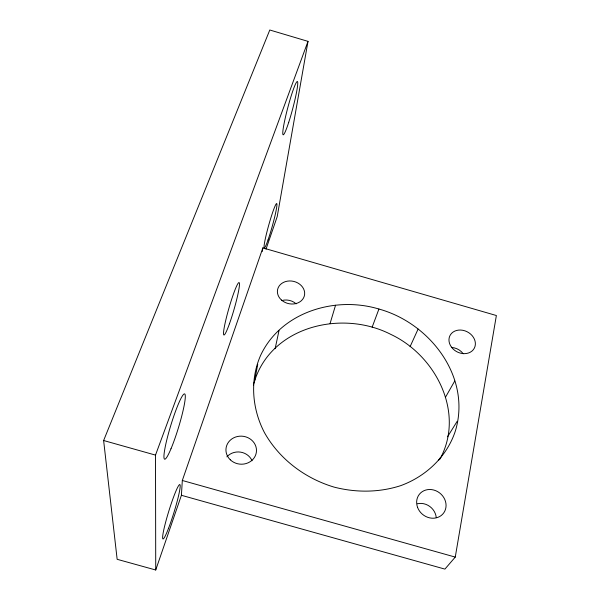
<?xml version="1.0" encoding="UTF-8"?>
<svg xmlns="http://www.w3.org/2000/svg" width="600" height="600" viewBox="0 0 600 600"><rect width="100%" height="100%" fill="white"/><g stroke="black" fill="none" stroke-linecap="round" stroke-linejoin="round"><path stroke-width="0.9" d="M181.41 495.293L182.317 480.48L262.868 247.89L496.373 315.525L455.257 557.092L444.908 569.107L181.41 495.293L155.73 570L117.15 559.305L103.627 440.52L269.79 30L308.01 41.362L277.215 216.585L266.017 249.157M262.282 251.483L262.868 247.89M254.46 381.803L257.73 364.358M275.13 348.697L279 330.6M330.045 323.625L335.55 305.235M253.403 385.072C268.59 326.73 341.288 308.933 390.817 334.395C435.683 355.358 465.382 412.92 439.897 459.173M155.73 570L155.505 455.107L308.01 41.362M372.142 327.188L378.93 309.038C429.923 323.055 471.555 377.025 455.438 430.77C447.053 456.623 425.873 476.505 400.575 485.692C379.013 492.638 355.965 492.735 334.087 487.11C305.077 478.41 279.428 459.21 264.487 432.675C252.045 408.893 249.653 380.055 260.663 355.275C280.928 312.045 335.168 295.755 378.93 309.038M410.092 346.65L418.103 329.048M445.373 397.425L454.725 381.022M447.525 436.8L457.178 421.305M438.615 460.32L440.085 458.002M182.317 480.48L455.257 557.092M103.627 440.52L155.505 455.107M226.875 456.84A14.775 13.672 5.1 0 1 252.045 460.74M281.835 300.555A13.328 11.197 12.6 0 1 296.175 303.847M451.635 347.483A13.283 11.04 27.9 0 1 463.237 353.79M417.382 503.775A14.82 13.365 40.1 0 1 436.245 517.612M229.455 323.767A27.263 2.625 -73.9 0 0 239.167 282.645A27.263 2.625 -73.9 0 0 225.855 319.853A27.263 2.625 -73.9 0 0 229.455 323.767M171 448.748A34.125 3.998 -73 0 0 185.137 394.673A34.125 3.998 -73 0 0 167.752 436.088A34.125 3.998 -73 0 0 171 448.748M168.532 528.308A28.463 2.655 -72.8 0 0 180.053 484.822A28.463 2.655 -72.8 0 0 165.623 522.24A28.463 2.655 -72.8 0 0 168.532 528.308M288.72 122.317A27.562 2.505 -75.1 0 0 297.375 81.525A27.562 2.505 -75.1 0 0 284.685 120.6A27.562 2.505 -75.1 0 0 288.72 122.317M268.02 239.978A23.055 1.86 -74.4 0 0 276.885 203.865A23.055 1.86 -74.4 0 0 266.558 233.4A23.055 1.86 -74.4 0 0 268.02 239.978M230.295 459.81A15.293 14.025 6.1 0 0 255.923 454.207A15.293 14.025 6.1 0 0 237.42 436.515A15.293 14.025 6.1 0 0 230.295 459.81M417.54 507.315A15.337 13.703 38.9 0 0 442.658 514.215A15.337 13.703 38.9 0 0 433.868 490.058A15.337 13.703 38.9 0 0 417.54 507.315M281.528 300.082A13.747 11.408 12.9 0 0 304.26 296.212A13.747 11.408 12.9 0 0 287.31 281.168A13.747 11.408 12.9 0 0 281.528 300.082M451.5 347.175A13.703 11.242 27.6 0 0 474.255 348.3A13.703 11.242 27.6 0 0 460.755 330.045A13.703 11.242 27.6 0 0 451.5 347.175"/></g></svg>
